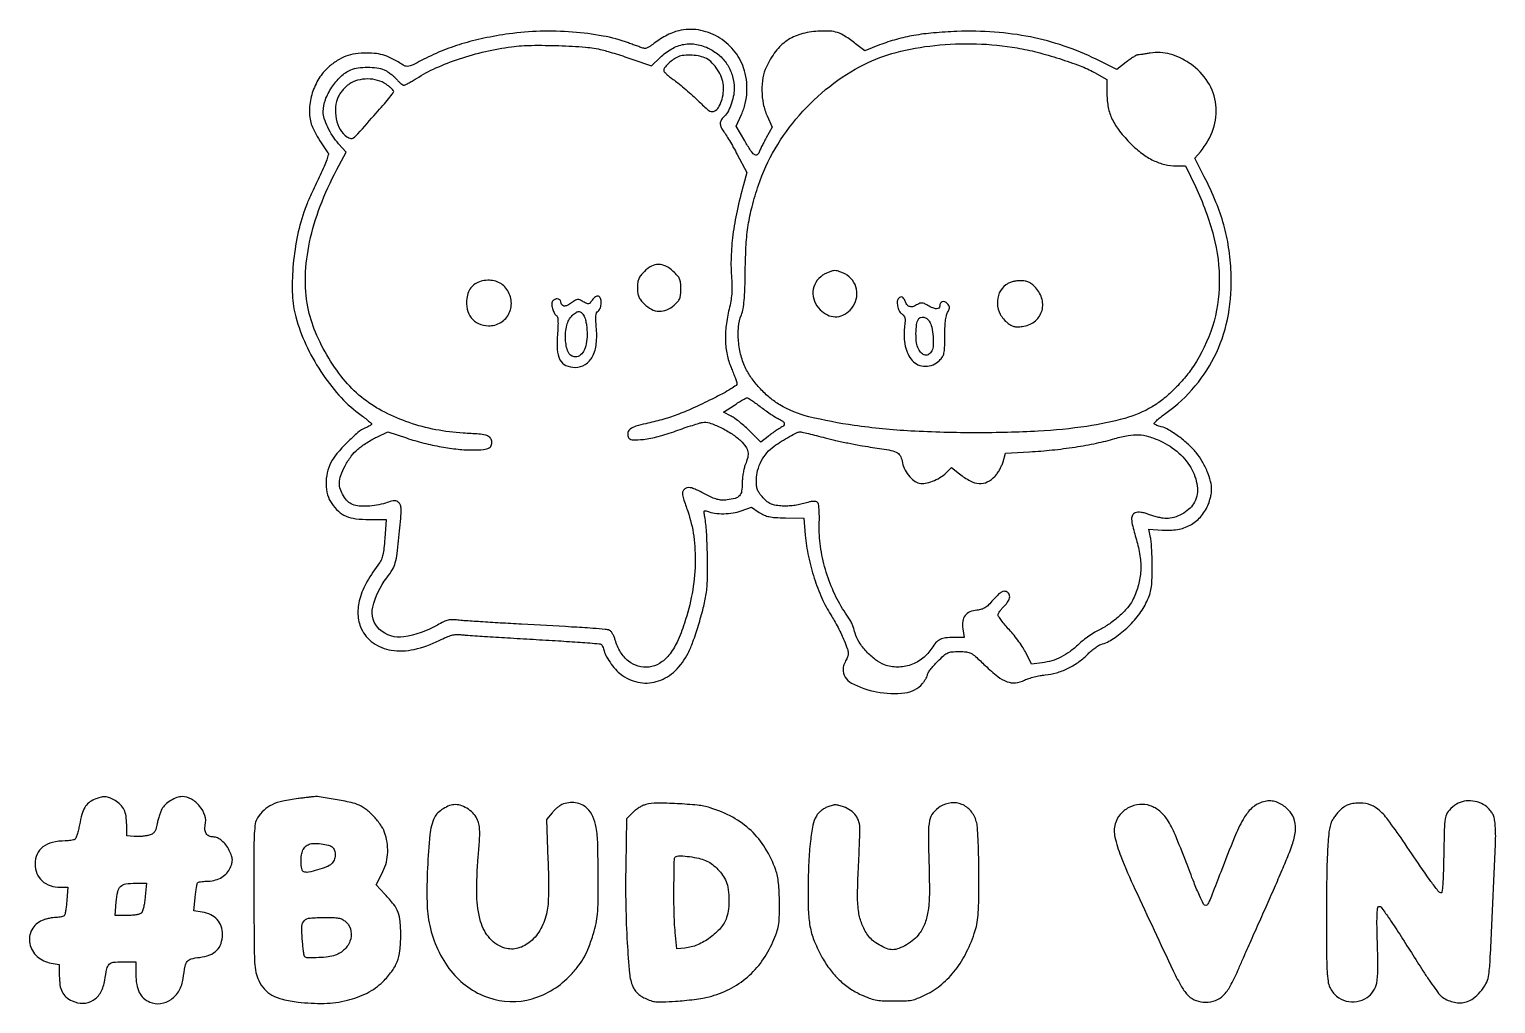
# Model space of a CAD drawing. Extents: x 163 to 891, y 253 to 737.
import ezdxf

# ---------------------------------------------------------------- set-up
doc = ezdxf.new("R2010")
doc.units = 0

msp = doc.modelspace()

# ---------------------------------------------------------------- linework, layer by layer
for points in [[(485.5, 736.064931, 0.037167), (482.366475, 735.050442, 0.024005), (478.906558, 733.440963, 0.023556), (475.51641, 731.452306, 0.029514), (472.585721, 729.285635, -0.033665), (471.353532, 728.390384, -0.038199), (470.061706, 727.710176, -0.041594), (468.89383, 727.316457, -0.135712), (468.085721, 727.338893, -0.00913), (467.141243, 727.647478, -0.001279), (465.203306, 728.325617, -0.001461), (462.913463, 729.141012, -0.001241), (460.5, 730.015155, 0.042178), (447.9016, 733.443249, 0.026409), (432.737848, 735.403558, 0.025502), (416.667312, 735.801639, 0.028755), (401.278525, 734.510253, 0.015977), (388.713385, 732.312375, 0.022548), (377.702466, 729.49841, 0.024054), (367.565869, 725.87398, 0.022876), (357.64854, 721.238553, -0.007351), (353.602995, 719.192316, -0.053518), (351.559753, 718.45424, -0.113581), (350.10226, 718.434539, -0.090904), (348.64854, 719.03888, 0.020447), (343.635943, 722.005586, 0.044011), (339.515988, 723.774496, 0.048817), (335.430416, 724.688229, 0.031404), (330.580522, 724.978038, 0.034527), (324.967736, 724.57249, 0.053254), (320.254653, 723.381262, 0.054237), (315.961065, 721.241473, 0.037473), (311.620402, 717.971571, 0.074921), (306.879775, 712.351307, 0.06077), (303.591043, 705.175655, 0.061521), (302.1544, 697.518856, 0.081833), (302.865263, 690.484624, 0.046477), (303.96413, 687.537602, 0.016761), (306.044593, 683.573513, 0.016468), (308.625845, 679.361152, 0.0189), (311.369215, 675.522399, -0.236221), (311.547763, 674.615298, -0.016164), (310.745242, 672.038433, -0.018353), (309.438577, 668.678917, -0.008719), (307.523882, 664.449228, 0.000686), (303.481221, 655.887564, 0.006908), (301.849707, 652.29185, 0.01334), (300.73837, 649.552966, 0.006483), (299.458235, 646, 0.03492), (295.926989, 632.886526, 0.028925), (293.974465, 618.55409, 0.029884), (293.731421, 604.911416, 0.055716), (295.416847, 594, 0.042253), (300.376492, 580.371766, 0.036184), (307.778395, 567.00804, 0.037007), (316.792014, 555.203573, 0.051927), (326.568792, 546.259969, -0.005903), (329.033728, 544.39013, -0.009163), (331.110816, 542.713566, -0.004069), (332.825724, 541.252738, -0.217608), (332.999985, 540.87132, -0.237028), (332.843746, 540.560239, -0.021311), (332.100508, 540.054735, -0.024109), (331.11109, 539.505904, -0.016386), (329.937915, 538.974284, 0.079557), (326.180684, 536.66306, 0.019403), (320.837172, 531.694456, 0.020491), (315.799605, 526.199072, 0.055146), (312.851282, 521.803316, 0.065455), (310.990761, 516.704812, 0.05933), (310.426979, 511.12267, 0.061657), (311.184568, 505.786234, 0.085555), (313.215555, 501.414158, 0.057109), (316.562709, 497.595275, 0.083671), (320.316277, 495.188905, 0.070739), (325.117665, 493.901906, 0.030171), (331.771993, 493.5), (340.200352, 493.5), (339.535452, 484, -0.009267), (339.117913, 479.289543, -0.02636), (338.594302, 476.037751, -0.038126), (337.901354, 473.703495, -0.072814), (336.948132, 472, 0.034499), (330.712503, 462.617241, 0.061917), (327.168243, 454.089892, 0.077058), (326.264882, 446.365734, 0.097529), (327.913116, 439.383912, 0.133554), (333.791968, 432.287147, 0.115769), (342.780439, 428.666401, 0.093384), (354.10716, 429.049436, 0.059595), (366.571027, 433.445474, -0.012434), (370.181774, 435.115715, -0.033122), (372.855028, 436.067888, -0.045875), (375.043115, 436.475708, -0.060381), (377.071027, 436.418843, 0.020111), (379.513371, 436.15297, 0.000692), (389.09396, 435.511721, 0.001296), (400.413275, 434.799289, 0.000904), (413.185006, 434.051856, -0.001528), (425.783421, 433.2988, -0.002436), (436.549092, 432.569597, -0.0005), (446.010547, 431.872905, -0.120344), (446.824227, 431.608634, -0.110273), (447.236625, 431.206149, -0.029196), (447.696377, 430.402297, -0.028156), (448.124763, 429.402632, -0.025669), (448.453287, 428.330096, 0.067301), (449.662689, 425.304814, 0.031674), (451.967279, 421.772094, 0.031462), (454.785396, 418.455087, 0.050769), (457.612107, 416.063618, 0.111408), (466.354868, 412.583497, 0.122573), (475.421697, 413.374308, 0.111624), (483.692009, 418.482025, 0.081043), (490.118114, 427.231522, 0.032443), (492.508007, 432.777453, 0.011495), (495.22021, 440.988486, 0.011733), (497.625956, 449.594751, 0.022297), (499.086315, 456.635119, 0.035829), (499.720804, 463.801006, 0.008857), (499.708674, 475.607834, 0.00902), (499.272972, 487.448339, 0.03289), (498.368938, 494.909527, -0.010656), (498.034978, 496.914858, -0.146052), (498.141491, 497.637483, -0.339238), (498.582292, 497.86713, -0.050239), (499.613087, 497.577165, 0.061793), (503.243041, 496.645717, 0.034651), (507.796959, 496.379115, 0.034177), (512.473738, 496.749943, 0.049154), (516.5, 497.759522), (521.5, 499.550245), (525.423728, 497.025122, 0.037284), (527.899846, 495.681093, 0.05429), (530.260177, 494.913836, 0.037245), (533.320693, 494.509479, 0.009024), (538.423728, 494.311088), (547.5, 494.122176), (548.26399, 485.811088, 0.028368), (549.863059, 475.114058, 0.026312), (552.690007, 464.389034, 0.027212), (556.483649, 454.453634, 0.038678), (560.984884, 446.144683, -0.015159), (562.679931, 443.339073, -0.00897), (564.538842, 439.897362, -0.00897), (566.272432, 436.392529, -0.015211), (567.579989, 433.392155, -0.007217), (569.176711, 429.227681, -0.06037), (569.637794, 427.268169, -0.111542), (569.4691, 425.76365, -0.049976), (568.627976, 423.947359, 0.02604), (568.004811, 422.754734, 0.022819), (567.478218, 421.450721, 0.023468), (567.111699, 420.228045, 0.061155), (567, 419.318214, 0.277079), (571.186865, 412.342885, 0.07758), (583.706872, 407.987819, 0.072519), (597.763164, 407.493898, 0.192743), (606.464829, 412.14057, 0.021513), (607.435248, 413.400051, 0.024094), (608.255293, 414.692797, 0.024351), (608.840521, 415.849419, 0.105319), (609, 416.598149, -0.149358), (609.250294, 417.417356, -0.015308), (610.447147, 419.080923, -0.018022), (612.039653, 421.009211, -0.013446), (613.926459, 423.021423, -0.012305), (617.090035, 426.06489, -0.076038), (618.960187, 427.31613, -0.089401), (620.989217, 427.854905, -0.020307), (624.560294, 428, -0.026211), (628.248107, 427.806547, -0.096594), (630.469335, 427.125741, -0.061121), (632.757033, 425.519701, -0.006383), (637.57651, 421.057316, 0.022218), (643.829748, 415.624787, 0.079144), (648.437085, 413.030099, 0.116978), (652.594829, 412.520161, 0.082676), (657.139699, 413.806585, -0.032287), (659.229376, 414.632176, -0.016493), (661.94254, 415.408607, -0.016318), (664.802106, 416.027396, -0.023531), (667.36682, 416.37163, 0.048823), (672.915238, 417.403858, 0.042027), (678.458209, 419.525185, 0.041333), (683.661188, 422.588628, 0.043386), (688.199084, 426.422272, -0.01844), (690.029198, 428.131694, -0.018733), (691.970981, 429.692245, -0.018885), (693.756649, 430.918468, -0.069767), (695, 431.480696, 0.075499), (701.226457, 434.382199, 0.041423), (707.837391, 439.615283, 0.040549), (713.725629, 446.098294, 0.055864), (717.798901, 452.821809, 0.024843), (719.222928, 456.352185, 0.043873), (719.987744, 459.397756, 0.031435), (720.347601, 463.154606, 0.0073), (720.462115, 469.5, 0.00678), (720.416437, 474.014997, 0.006974), (720.248177, 478.484997, 0.00678), (719.995758, 482.355074, 0.029179), (719.680616, 484.640417), (718.861232, 488.780833), (725.428339, 488.253689, 0.059506), (732.96771, 488.546154, 0.084506), (739.309926, 490.692015, 0.088794), (744.362628, 494.711437, 0.073027), (748.12116, 500.5, 0.028746), (748.825698, 502.302477, 0.019724), (749.423521, 504.415688, 0.019932), (749.838867, 506.503312, 0.037672), (749.978038, 508.21298, 0.065357), (749.452965, 512.404752, 0.034834), (747.782507, 517.365944, 0.033523), (745.297905, 522.362658, 0.039523), (742.283681, 526.698683, 0.037579), (738.455561, 530.71351, 0.024457), (733.491935, 534.770037, 0.023755), (728.528139, 538.084707, 0.081444), (724.936702, 539.513903, -0.021641), (723.783458, 539.820048, -0.025757), (722.727639, 540.210553, -0.025894), (721.886775, 540.624581, -0.127664), (721.508159, 540.986798, -0.34309), (721.563694, 541.50171, -0.014112), (722.981508, 542.887909, -0.019418), (724.886504, 544.515626, -0.011928), (727.246692, 546.289027, 0.062839), (741.831669, 559.768939, 0.066258), (752.30801, 576.22488, 0.064803), (758.27845, 595.177996, 0.056089), (759.606267, 616, 0.024098), (758.389505, 628.561416, 0.031976), (756.011492, 639.791037, 0.030504), (752.117894, 651.026313, 0.019215), (746.288577, 663.636403), (741.631042, 672.772806), (744.363319, 676.019933, 0.092374), (750.744398, 687.287701, 0.111301), (752.069595, 699.356505, 0.114018), (748.097227, 710.608414, 0.100648), (739.449861, 719.578972, 0.036363), (734.380069, 722.552352, 0.048862), (729.400034, 724.427341, 0.052556), (724.456882, 725.212005, 0.053783), (719.498093, 724.938727, -0.002369), (717.498388, 724.620568, -0.002887), (715.623502, 724.342441, -0.002425), (714.044496, 724.125322, -0.020263), (713.326596, 724.059611, 0.11525), (712.636394, 723.860957, 0.01127), (711.132002, 722.974912, 0.013792), (709.369857, 721.814376, 0.010499), (707.503394, 720.450728), (702.853595, 716.901457), (692.676798, 721.909864, 0.033052), (676.769124, 728.472247, 0.032137), (659.986679, 732.953461, 0.031115), (642.25236, 735.352642, 0.027044), (623.5, 735.693664, 0.012871), (611.883402, 734.976823, 0.021452), (602.16758, 733.703955, 0.024251), (593.515155, 731.754033, 0.024841), (585.162844, 728.987811), (577.825689, 726.146265), (573.27967, 729.616319, 0.017552), (567.971122, 733.381109, 0.065851), (564.30094, 735.155179, 0.070981), (560.43791, 735.846258, 0.022547), (554.574929, 735.788872, 0.055672), (546.027099, 734.355843, 0.081337), (539.133499, 731.113421, 0.080142), (533.563907, 725.799514, 0.052432), (528.959435, 718.190315, 0.067079), (527.243101, 712.747101, 0.046805), (526.74109, 706.319882, 0.045709), (527.44933, 699.722859, 0.054576), (529.340336, 693.765111), (531.819157, 688.160057), (528.864082, 682.830028, 0.005192), (527.690852, 680.66108, 0.005844), (526.609289, 678.551633, 0.005384), (525.730032, 676.737548, 0.031282), (525.337872, 675.75, -0.183897), (524.318345, 674.48716, -0.308843), (523.012972, 674.580294, -0.081674), (521.148517, 676.632558, -0.012378), (518.242522, 681.375088), (513.985044, 688.725646), (516.60907, 694.457274, 0.050194), (518.481972, 699.942558, 0.045695), (519.301317, 705.86822, 0.045445), (519.032218, 711.877112, 0.048367), (517.676516, 717.609291, 0.093012), (512.704724, 726.406822, 0.087763), (504.792911, 733.014786, 0.089325), (495.225775, 736.426881, 0.101145)], [(500.753199, 727.110275, -0.064666), (505.908538, 723.551433, -0.071359), (509.788431, 718.897737, -0.071979), (512.179641, 713.37765, -0.067518), (512.978038, 707.282119, -0.050746), (512.558693, 703.340769, -0.03804), (511.337317, 699.147758, -0.039063), (509.610425, 695.456417, -0.091209), (507.658478, 693.127555, 0.101555), (506.470899, 691.650165, 0.126526), (506.082732, 689.938023, 0.104871), (506.551216, 688.004779, 0.054415), (507.8669, 685.884859, -0.027834), (508.868958, 684.446605, -0.004733), (510.596902, 681.586076, -0.005154), (512.562353, 678.182056, -0.00457), (514.53892, 674.599657), (519.34404, 665.699313), (517.61661, 659.599657, 0.015984), (514.40136, 646.68547, 0.02116), (512.354779, 634.743684, 0.023074), (511.448454, 623.617357, 0.028033), (511.667163, 613.160234, -0.015323), (511.860778, 608.983057, -0.023599), (511.746807, 605.367963, -0.024012), (511.295543, 601.825937, -0.01665), (510.461704, 597.875701, 0.030174), (508.986865, 589.816517, 0.038392), (508.655036, 582.266529, 0.041642), (509.466748, 575.304057, 0.049888), (511.40984, 569, -0.005472), (512.471214, 566.40122, -0.006867), (513.395309, 563.96875, -0.005614), (514.117842, 561.913744, -0.052557), (514.323949, 561, -0.271487), (513.916148, 560.070294, -0.016466), (511.295258, 558.299059, -0.017669), (507.469103, 556.07753, -0.006762), (502, 553.249793, -0.009379), (492.440081, 548.691763, -0.01779), (484.554452, 545.445074, -0.020094), (477.142008, 543.03128, -0.016805), (469.105934, 541.056015, 0.02239), (464.199851, 539.791855, 0.086797), (461.410776, 538.374689, 0.169108), (460.244563, 536.642199, 0.157235), (460.361373, 534.50066, 0.300058), (462.395901, 533.043981, 0.040641), (467.903712, 533.280336, 0.034773), (475.295116, 534.729783, 0.019552), (484.031156, 537.453809, -0.003436), (488.238702, 538.916132, -0.004107), (492.223394, 540.233976, -0.00355), (495.597388, 541.29281, -0.026796), (497.218697, 541.695434, -0.130544), (500.742428, 541.449108, -0.030169), (506.293289, 539.169142, -0.03183), (511.952168, 535.976325, -0.051365), (516.25, 532.501052, -0.042076), (518.706591, 529.60855, -0.108496), (519.777532, 527.102384, -0.106556), (519.709745, 524.349814, -0.039733), (518.5, 520.654243, 0.039554), (517.923742, 518.895985, 0.018125), (517.440625, 516.52971, 0.017819), (517.109649, 513.988621, 0.023476), (517, 511.654563, -0.037453), (516.694072, 507.57617, -0.146235), (515.628645, 505.313966, -0.145848), (513.494786, 504.00399, -0.037188), (509.463809, 503.243031, -0.037101), (506.774473, 503.140592, -0.057721), (504.483332, 503.490172, -0.042375), (501.874486, 504.44669, -0.011606), (497.944552, 506.390515, 0.008841), (494.135776, 508.300698, 0.043376), (491.88568, 509.148889, 0.081754), (490.282465, 509.327004, 0.110167), (488.88054, 508.936067, 0.127661), (487.656404, 507.806261, 0.167001), (487.296085, 506.337394, 0.056766), (487.818225, 503.810977, 0.005102), (489.90088, 497.679041, -0.051194), (492.890206, 485.211286, -0.040425), (493.614706, 471.34911, -0.038191), (492.074932, 456.729247, -0.034545), (488.308604, 442, -0.028639), (484.627625, 432.693998, -0.061584), (480.557559, 426.157745, -0.083331), (475.968267, 422.095382, -0.111977), (470.741723, 420.274356, -0.099067), (465.330608, 420.736764, -0.09826), (460.496453, 423.245052, -0.088441), (456.609475, 427.678147, -0.064132), (453.954852, 433.697744, 0.027887), (453.365291, 435.348567, 0.032478), (452.620239, 436.838452, 0.034345), (451.83677, 437.990301, 0.135425), (451.152926, 438.494811, 0.069259), (448.9809, 438.999051, 0.005096), (442.871304, 439.486538, 0.003299), (432.296876, 440.151804, 0.000345), (407.5, 441.530464, -0.001104), (396.814662, 442.14082, -0.001442), (387.044401, 442.748829, -0.001063), (378.858087, 443.299449, -0.013417), (375.778812, 443.596337, 0.028915), (373.039402, 443.775027, 0.062307), (370.943303, 443.528387, 0.053193), (368.774259, 442.741864, 0.016384), (365.695606, 441.111914, -0.091831), (349.011217, 435.274972, -0.229939), (336.99785, 438.973137, -0.266918), (333.614203, 449.97115, -0.1097), (340.527149, 464.589434, 0.026915), (343.397503, 468.727583, 0.074343), (344.788786, 471.980047, 0.03601), (345.648145, 476.602656, 0.002662), (347.016407, 489.402703, 0.004526), (347.582777, 495.533829, 0.028979), (347.661087, 498.650386, 0.061802), (347.363511, 500.539154, 0.127099), (346.608734, 501.819838, 0.080618), (345.571773, 502.567215, 0.122225), (344.492169, 502.809063, 0.062991), (342.943968, 502.577159, 0.009473), (339.932316, 501.667135, -0.033834), (335.532604, 500.568287, -0.033724), (331.020118, 500.071351, -0.035952), (326.863687, 500.194473, -0.065552), (323.565559, 500.975074, -0.107178), (321.229142, 502.495367, -0.056356), (319.073658, 505.228398, -0.055195), (317.525707, 508.474826, -0.083551), (317.003738, 511.553656, -0.08886), (317.683884, 515.377486, -0.03628), (319.872369, 520.202599, -0.035936), (322.885918, 524.902286, -0.055264), (326.185008, 528.426364, -0.023038), (328.109843, 529.926037, -0.012354), (330.611425, 531.604984, -0.012277), (333.253069, 533.19509, -0.018774), (335.624741, 534.429049), (341.056, 537.000629), (350.276268, 533.962139, 0.01748), (358.875784, 531.457815, 0.017728), (367.589277, 529.57352, 0.018544), (375.957308, 528.390564, 0.025844), (383.508546, 528, 0.022853), (388.579969, 528.231917, 0.103131), (391.399832, 529.094735, 0.210235), (392.593944, 530.652886, 0.137555), (392.515968, 532.949688, 0.150288), (391.488091, 534.433985, 0.107181), (389.658715, 535.324973, 0.041195), (386.217894, 535.870866, 0.00489), (378.5, 536.374925, -0.034062), (364.848331, 538.070029, -0.034692), (351.638891, 541.598035, -0.035986), (339.533407, 546.748817, -0.044556), (329.179914, 553.287366, -0.055169), (320.073794, 561.986795, -0.037857), (311.737807, 573.60598, -0.037582), (305.173173, 586.480729, -0.05093), (301.384797, 598.964859, -0.057372), (300.180504, 614.327161, -0.043069), (302.25409, 631.173553, -0.039309), (307.506733, 648.961309, -0.031468), (315.812428, 667.137193), (320.436554, 675.774385), (316.648306, 679.967523, -0.038265), (313.697157, 683.784049, -0.033904), (311.227291, 688.159, -0.035518), (309.537522, 692.449872, -0.076184), (309, 695.957179, -0.090108), (310.06107, 701.797145, -0.056735), (313.227225, 707.987005, -0.056623), (317.714751, 713.322511, -0.088305), (322.717881, 716.616384, -0.066923), (326.314074, 717.621081, -0.034432), (330.987299, 717.948501, -0.034426), (335.666255, 717.631198, -0.066271), (339.282119, 716.634818, -0.039984), (340.713316, 715.887613, -0.021097), (342.364826, 714.749806, -0.020856), (343.967038, 713.43506, -0.030118), (345.257714, 712.134818, 0.01621), (346.384899, 710.934304, 0.021412), (347.49113, 709.920853, 0.019452), (348.458839, 709.169904, 0.15652), (348.988297, 709, 0.116441), (349.598586, 709.144079, 0.007583), (351.223276, 709.987519, 0.010703), (353.141242, 711.074022, 0.007765), (355.230583, 712.361765, -0.036962), (364.918607, 717.578946, -0.024728), (376.659616, 722.141615, -0.023642), (389.493946, 725.747962, -0.02427), (402.5, 728.089478, -0.029115), (412.415197, 728.798445, -0.011745), (425.989626, 728.658329, -0.011191), (439.239047, 727.913035, -0.041618), (447.481272, 726.568013, -0.010255), (450.416349, 725.770037, -0.004038), (454.425261, 724.556041, -0.003995), (458.738243, 723.173939, -0.004981), (462.721151, 721.818298), (471.979757, 718.563717), (476.244513, 722.749259, -0.06359), (481.97333, 727.095439, -0.086694), (488.053202, 729.308228, -0.08976), (494.359594, 729.289655, -0.073398)], [(653.5, 727.519916, -0.020415), (663.348676, 725.399223, -0.013676), (674.423267, 722.211495, -0.013589), (684.701364, 718.635864, -0.0361), (691.75, 715.367852), (698, 711.902118), (698, 704.647403, 0.049647), (698.666182, 697.954705, 0.062877), (700.643358, 692.067609, 0.055165), (704.259282, 686.29782, 0.028286), (709.938097, 679.908548, 0.035203), (715.445525, 675.104712, 0.049297), (721.013586, 671.703318, 0.054172), (726.692379, 669.684129, 0.058413), (732.528367, 669), (736.981709, 669), (741.895421, 658.75, -0.047693), (750.931548, 634.126004, -0.067012), (753.789831, 610.923094, -0.073041), (750.37304, 589.349981, -0.071775), (740.891193, 569.529253, -0.027259), (736.479131, 563.652753, -0.023668), (731.251373, 557.99416, -0.024372), (725.740471, 553.073336, -0.037535), (720.48637, 549.439145, -0.06566), (706.894874, 543.709429, -0.030158), (688.04882, 539.741198, -0.024041), (663.87806, 537.336586, -0.012414), (633.5, 536.538699, -0.013979), (600.744911, 537.407672, -0.02163), (572.583408, 540.16879, -0.024783), (550.053618, 544.514397, -0.074274), (535.579907, 550.43639, -0.039797), (530.752302, 553.855245, -0.030356), (526.04072, 558.301605, -0.030391), (521.908972, 563.278331, -0.040263), (518.824427, 568.29078, -0.05362), (516.390825, 574.678029, -0.042876), (515.135414, 581.93967, -0.04397), (515.15246, 589.058938, -0.06933), (516.535478, 595, 0.046577), (517.407903, 598.103144, 0.023092), (517.958009, 602.159164, 0.01482), (518.299333, 607.938532, 0.004135), (518.490412, 617, -0.010813), (518.935721, 629.924602, -0.024458), (519.961201, 639.657736, -0.026672), (521.865627, 648.716639, -0.01547), (525.062453, 659.371838, -0.052248), (533.286266, 677.454981, -0.046831), (545.342104, 694.17127, -0.046488), (560.398879, 708.467064, -0.049711), (577.519799, 719.374184, -0.054654), (593.33512, 725.303413, -0.035687), (612.532288, 728.759909, -0.034032), (633.205883, 729.561662, -0.035512)], [(484.5, 722.833022, 0.036457), (482.203855, 721.334932, 0.032834), (480.062841, 719.469911, 0.031623), (478.431799, 717.630077, 0.167051), (478, 716.373727, 0.183467), (478.255636, 715.700493, 0.021361), (479.395312, 714.521657, 0.023397), (480.93072, 713.194473, 0.017095), (482.75, 711.862947, -0.019456), (485.05724, 710.157502, -0.007187), (488.177237, 707.583427, -0.00711), (491.506066, 704.673188, -0.008497), (494.555488, 701.834515, 0.004724), (499.014762, 697.620169, 0.057022), (500.913726, 696.224524, 0.168262), (502.291216, 695.964634, 0.116546), (503.776803, 696.55622, 0.12193), (505.601641, 698.648953, 0.050431), (506.982396, 702.170329, 0.048476), (507.699024, 706.19924, 0.064558), (507.514177, 709.909228, 0.062035), (506.310257, 713.765225, 0.048448), (504.115643, 717.568492, 0.050093), (501.355112, 720.714145, 0.088891), (498.465834, 722.578722, 0.057849), (495.10021, 723.547287, 0.036625), (491.029345, 723.920501, 0.036865), (487.157533, 723.705436, 0.094283)], [(321.875053, 709.561065, 0.037063), (320.380527, 708.374736, 0.025102), (318.857562, 706.821547, 0.025344), (317.530582, 705.162693, 0.045271), (316.642919, 703.659936, 0.086418), (315.13425, 698.222633, 0.07432), (315.431846, 692.289674, 0.078467), (317.390728, 687.00708, 0.120337), (320.70648, 683.456666, 0.090751), (322.651274, 682.636634, 0.227155), (324.114259, 682.977179, 0.040927), (326.109093, 684.862717, 0.000828), (335.354189, 695.191433, 0.004894), (338.667668, 698.979636, 0.007472), (341.460293, 702.336372, 0.003265), (343.768049, 705.234681, 0.168034), (344, 705.905382, 0.182401), (343.797339, 706.442436, 0.021886), (342.903685, 707.372499, 0.023765), (341.697269, 708.418025, 0.017428), (340.267865, 709.463949, 0.081517), (336.014282, 711.436256, 0.066653), (331.041541, 712.128858, 0.066947), (326.084021, 711.488722, 0.083881)], [(468.4, 616.6, 0.025574), (466.585654, 614.589913, 0.071548), (465.611702, 612.966114, 0.072595), (465.142496, 611.147395, 0.026893), (465, 608.5, 0.026893), (465.142496, 605.852605, 0.072595), (465.611702, 604.033886, 0.071548), (466.585654, 602.410087, 0.025574), (468.4, 600.4, 0.078538), (471.954605, 597.81566, 0.110296), (475.740167, 596.840225, 0.110925), (479.565093, 597.56974, 0.080122), (483.234223, 599.917971, 0.029462), (485.026947, 601.720477, 0.085087), (485.950334, 603.213109, 0.07594), (486.379547, 605.02458, 0.020268), (486.5, 607.99481, 0.021472), (486.36931, 611.03665, 0.08134), (485.903099, 612.876314, 0.08241), (484.877672, 614.458766, 0.022394), (482.764685, 616.576839, 0.06425), (478.99808, 619.229042, 0.121483), (475.415156, 620.118738, 0.125829), (471.915859, 619.229951, 0.071704)], [(388.129415, 611.92574, 0.067106), (385.056378, 610.820818, 0.090742), (382.729387, 609.014231, 0.088534), (381.154515, 606.462989, 0.06085), (380.295389, 603.165622, 0.085102), (380.488521, 597.871139, 0.11625), (382.504483, 593.563479, 0.121396), (386.150506, 590.733725, 0.098362), (390.993892, 589.638908, 0.144244), (397.157805, 591.280605, 0.148804), (401.357567, 595.987261, 0.144951), (402.2864, 602.338789, 0.135262), (399.654273, 608.368689, 0.076389), (397.424557, 610.395814, 0.071621), (394.640923, 611.714342, 0.068264), (391.475214, 612.23513, 0.05954)], [(556.897883, 614.716367, 0.109966), (553.54219, 611.185779, 0.117341), (552.101562, 606.646888, 0.114532), (552.846557, 601.858443, 0.101088), (555.636364, 597.636364, 0.081651), (559.254188, 595.04012, 0.112299), (563.13283, 594.107971, 0.114021), (566.989203, 594.949571, 0.086079), (570.545455, 597.454545, 0.108808), (573.208425, 601.621656, 0.109255), (573.869283, 606.515532, 0.110678), (572.405896, 611.182059, 0.114172), (569.102117, 614.716367, 0.03196), (567.602728, 615.590539, 0.026466), (565.907993, 616.329183, 0.027268), (564.276794, 616.840176, 0.062345), (563, 617, 0.062345), (561.723206, 616.840176, 0.027268), (560.092007, 616.329183, 0.026466), (558.397272, 615.590539, 0.03196)], [(647.77001, 609.89949, 0.128947), (644.588166, 605.909969, 0.116104), (643.611204, 600.706575, 0.109763), (645.052811, 595.378253, 0.105364), (648.62882, 591.070377, 0.038037), (650.296577, 589.948946, 0.070054), (651.814494, 589.349598, 0.062341), (653.55632, 589.154299, 0.024609), (655.967559, 589.304161, 0.131819), (661.927401, 591.639145, 0.151123), (665.544872, 596.545887, 0.14845), (665.79501, 602.709153, 0.12615), (662.631923, 608.428798, 0.023759), (660.646639, 610.342928, 0.072934), (659.082229, 611.354591, 0.078513), (657.358984, 611.834699, 0.03057), (654.881923, 611.96832, 0.032126), (652.8406, 611.822197, 0.036865), (650.928895, 611.415955, 0.039352), (649.216349, 610.767928, 0.050207)], [(442.532143, 602.408712, -0.022685), (441.460808, 600.925068, -0.182016), (440.750666, 600.499446, -0.162554), (439.893478, 600.622375, -0.017211), (438.09627, 601.602204, 0.025349), (436.321187, 602.532829, 0.133782), (435.247049, 602.713016, 0.117249), (434.158685, 602.336312, 0.0175), (432.234664, 601.015374, -0.047235), (430.117887, 599.740062, -0.138711), (428.457202, 599.451268, -0.233108), (427.409757, 600.110182, -0.138689), (427, 601.559017, 0.253396), (426.45132, 602.572154, 0.149503), (425.094456, 602.964236, 0.123763), (423.554997, 602.551768, 0.175863), (422.635041, 601.491316, 0.124987), (422.449341, 599.921171, 0.046377), (422.946499, 597.735417, 0.046335), (423.834775, 595.68573, 0.129639), (424.904095, 594.559273, -0.22347), (425.323451, 593.915705, -0.021991), (425.501363, 592.024943, -0.02168), (425.518143, 589.439841, -0.010025), (425.326917, 586.083467, 0.0301), (425.188709, 577.847761, 0.107534), (426.523391, 572.782633, 0.169276), (429.425931, 570.004335, 0.10745), (434.045455, 569, 0.142535), (439.034735, 570.451792, 0.131305), (442.655395, 574.390466, 0.096076), (444.556386, 580.745165, 0.049373), (444.5601, 589.086861, -0.010103), (444.289577, 592.547389, -0.042769), (444.347057, 594.623719, -0.076154), (444.71744, 595.987567, -0.115733), (445.455179, 596.962802, 0.141325), (446.552585, 598.576272, 0.075184), (446.955945, 600.97782, 0.080859), (446.629362, 603.213573, 0.228342), (445.57547, 604.332666, 0.155331), (444.893981, 604.372379, 0.078601), (444.096166, 604.028588, 0.063019), (443.276143, 603.352313, 0.043843)], [(594.666667, 603.333333, 0.17573), (593.95762, 601.817364, 0.068129), (594.06689, 599.467384, 0.066296), (594.826229, 597.13633, 0.128825), (596.084071, 595.653668, -0.06923), (597.175529, 594.638391, -0.120777), (597.702196, 593.528088, -0.069837), (597.805438, 591.893467, -0.011982), (597.49315, 588.791476, 0.041919), (597.301749, 584.069042, 0.046917), (597.923487, 579.56076, 0.050537), (599.299117, 575.568052, 0.069506), (601.349921, 572.379581, 0.116927), (604.219429, 570.297765, 0.099282), (607.899147, 569.563637, 0.095986), (611.683505, 570.300788, 0.101061), (614.840909, 572.392986, 0.050365), (616.345431, 574.240199, 0.090944), (617.105628, 576.030866, 0.048717), (617.428577, 578.649061, 0.006343), (617.5, 584.279349, -0.010654), (617.588684, 588.440709, -0.018927), (617.864262, 591.858101, -0.02253), (618.305181, 594.532975, -0.066323), (618.927346, 596.28694, 0.020903), (619.670981, 597.901896, 0.106645), (619.844272, 598.869362, 0.14134), (619.578556, 599.681872, 0.047162), (618.773307, 600.655264, 0.100051), (617.492451, 601.505395, 0.176258), (616.238701, 601.552545, 0.195552), (615.33677, 600.796594, 0.122354), (615, 599.440983, -0.219696), (614.540169, 598.444976, -0.191832), (613.445215, 598.073964, -0.088405), (611.608774, 598.501466, -0.028684), (609.10401, 599.75, 0.023064), (607.41362, 600.616435, 0.082481), (606.244823, 600.931042, 0.108016), (605.212783, 600.8099, 0.056171), (604.036539, 600.25, -0.054169), (601.93792, 599.240749, -0.136899), (600.262722, 599.126792, -0.16441), (598.964442, 599.887636, -0.088097), (598, 601.5, 0.041812), (597.26126, 603.041501, 0.135184), (596.454702, 603.826076, 0.209701), (595.587472, 603.903841, 0.115869)], [(438.735258, 593.921031, -0.063704), (439.213336, 592.588848, -0.01798), (439.61199, 590.414855, -0.017814), (439.888785, 587.903601, -0.017938), (439.985258, 585.384859, -0.046262), (439.554693, 580.616209, -0.083466), (438.216491, 576.939346, -0.119891), (436.162268, 574.752945, -0.182019), (433.643972, 574.195571, -0.272286), (430.555773, 576.662173, -0.079311), (429.255011, 582.860229, -0.071383), (429.915142, 589.865921, -0.138099), (432.645456, 594.736365, -0.050893), (434.564977, 596.300391, -0.180703), (436.086869, 596.647841, -0.18803), (437.42431, 595.908813, -0.055676)], [(609.844333, 591.877654, -0.088153), (611.030215, 588.929109, -0.030568), (611.697106, 584.375716, -0.02959), (611.810872, 579.852871, -0.114847), (611.087789, 577.164035, -0.116868), (609.622727, 575.507302, -0.193749), (607.832135, 575.085621, -0.159924), (605.986404, 576.020017, -0.07709), (604.404781, 578.184132, -0.090227), (603.48617, 581.182588, -0.03068), (603.230215, 585.750387, -0.030071), (603.52613, 590.262605, -0.107401), (604.484111, 592.974291, -0.174205), (605.547026, 593.82033, -0.133059), (607.041799, 593.914266, -0.10963), (608.612761, 593.212358, -0.093766)], [(525.834454, 549.608359, 0.00854), (528.241928, 547.807178, 0.007726), (530.790433, 546.026763, 0.007762), (533.12191, 544.503186, 0.024361), (534.75, 543.582679, -0.030305), (537.087237, 542.224339, -0.196089), (537.837616, 541.119186, -0.274288), (537.476586, 540.051922, -0.055082), (535.75, 538.872871, 0.022365), (534.640148, 538.216892, 0.007738), (533.097255, 537.174847, 0.00767), (531.430289, 535.972592, 0.008836), (529.878953, 534.773952), (526.257905, 531.872529), (520.811936, 537.318499, 0.014977), (518.44411, 539.548566, 0.012972), (515.833104, 541.745782, 0.013158), (513.363204, 543.612883, 0.036757), (511.510253, 544.742568), (507.654539, 546.720668), (513.07727, 550.287597, -0.005694), (515.215411, 551.659383, -0.008052), (517.152194, 552.828107, -0.005028), (518.797088, 553.762896, -0.105332), (519.334454, 553.927263, -0.163311), (519.870845, 553.797808, -0.006472), (521.588041, 552.688589, -0.010843), (523.603071, 551.285793, -0.007393)], [(558.221846, 534.040159, 0.008455), (563.337633, 532.789631, 0.005153), (569.418292, 531.477504, 0.005163), (575.47396, 530.300974, 0.00911), (580.5, 529.472597, -0.005791), (589.810409, 528.001496, -0.061936), (593.468804, 526.90179, -0.156808), (595.303742, 525.270209, -0.093278), (596.307169, 522.494567, 0.069924), (597.414165, 518.922233, 0.055941), (599.528741, 515.487797, 0.058822), (602.182803, 512.81112, 0.114478), (604.884743, 511.525315, 0.097322), (607.847672, 511.459615, 0.049531), (611.451551, 512.460297, 0.046653), (615.091304, 514.277529, 0.051936), (618.19111, 516.683719), (620.88222, 519.261342), (624.797166, 516.160648, 0.044345), (630.106873, 512.672615, 0.106058), (634.612418, 511.37085, 0.13179), (638.629001, 512.15219, 0.088383), (642.428612, 514.925487, 0.041718), (643.560147, 516.323055, 0.022606), (644.720756, 518.207581, 0.022371), (645.735837, 520.245814, 0.032724), (646.426549, 522.1269), (647.714791, 526.5), (659.607395, 527.121398, 0.013034), (670.794386, 527.998803, 0.012249), (682.155702, 529.470693, 0.012732), (692.844491, 531.402437, 0.019564), (701.970072, 533.66837, -0.02579), (708.584129, 535.223559, -0.057505), (713.735321, 535.556208, -0.060992), (718.636585, 534.703622, -0.032362), (724.41649, 532.536206, -0.077461), (733.721384, 526.465466, -0.087543), (740.283779, 518.070132, -0.10289), (742.900185, 509.098664, -0.157855), (741.035491, 501.290337, -0.081036), (738.691643, 498.559372, -0.051093), (735.210484, 496.189433, -0.050624), (731.271047, 494.549544, -0.073455), (727.550565, 494, -0.03769), (725.857733, 494.127788, -0.016382), (723.637879, 494.539653, -0.016103), (721.296151, 495.133641, -0.020629), (719.186557, 495.837116, 0.019725), (716.895289, 496.605777, 0.036458), (714.976153, 497.017529, 0.045608), (713.376229, 497.093278, 0.077774), (712.067347, 496.82921, 0.178643), (710.675523, 495.638044, 0.142505), (710.229237, 493.699433, 0.049648), (710.783423, 490.177016, 0.005826), (712.882655, 482.5, -0.038115), (714.513337, 474.55266, -0.050453), (714.700548, 467.172634, -0.052764), (713.419969, 460.170665, -0.047995), (710.679009, 453.352473, -0.061328), (708.157872, 449.672501, -0.029272), (704.11107, 445.595528, -0.028652), (699.362516, 441.807931, -0.038167), (694.629823, 438.972884, 0.022303), (692.030684, 437.525812, 0.013462), (689.080295, 435.594781, 0.013474), (686.247, 433.514191, 0.022923), (684.011141, 431.607191, -0.028884), (679.529571, 427.876099, -0.042138), (675.157495, 425.181752, -0.045423), (670.663798, 423.401055, -0.04258), (665.824012, 422.412965), (660.5, 421.791061), (657.832552, 427.249365, 0.028733), (656.416604, 429.768825, 0.013333), (654.308792, 432.875553, 0.013158), (651.915307, 436.029866, 0.017871), (649.582552, 438.737491, -0.01097), (647.444172, 441.151328, -0.015134), (645.639875, 443.415896, -0.011697), (644.258483, 445.354559, -0.150037), (644, 446.196565, -0.126509), (644.188902, 446.931209, -0.026877), (644.893003, 448.061526, -0.02651), (645.87627, 449.318422, -0.022492), (647.040011, 450.538333, 0.060744), (648.985802, 452.917756, 0.125031), (649.726945, 455.189422, 0.194856), (649.162528, 456.90239, 0.171415), (647.528051, 457.855852, 0.142173), (646.399781, 457.749593, 0.060813), (645.056384, 457.019471, 0.042167), (643.454833, 455.660637, 0.017086), (641.504583, 453.561933, -0.017841), (639.225891, 451.117199, -0.055853), (637.471824, 449.71818, -0.071823), (635.710581, 448.935293, -0.045583), (633.49922, 448.524259, 0.074126), (629.946695, 447.65243, 0.133858), (627.586676, 445.840508, 0.131005), (626.441845, 443.050376, 0.069534), (626.479488, 439.288216), (627.122546, 435), (621.995531, 435, 0.029101), (617.917867, 434.762471, 0.085135), (615.225489, 433.970067, 0.096396), (613.142375, 432.392086, 0.044212), (611.093739, 429.651673, -0.088011), (606.649752, 424.677313, -0.082397), (600.668103, 421.396626, -0.083254), (594.004903, 420.245216, -0.092713), (587.592661, 421.411462, -0.072089), (583.164575, 423.881025, -0.042313), (578.664777, 427.967065, -0.042513), (574.962816, 432.697791, -0.07957), (572.985101, 437.123832, 0.009492), (572.08492, 440.249634, 0.03989), (571.36237, 442.063306, 0.029059), (570.269991, 443.984713, 0.003414), (567.562389, 448.100408, -0.042932), (562.295053, 457.675929, -0.03452), (558.284262, 468.729215, -0.034479), (555.827995, 480.245273, -0.042494), (555.210559, 491.205593, 0.008577), (555.258729, 495.391339, 0.017801), (555.124051, 498.65477, 0.017672), (554.850443, 501.083444, 0.160834), (554.377718, 502.022282, 0.157125), (553.537531, 502.452982, 0.061138), (552.21727, 502.505647, 0.038221), (550.30272, 502.19931, 0.011962), (547.491805, 501.454594, -0.022642), (544.693684, 500.776858, -0.021185), (541.783053, 500.336972, -0.021553), (538.902132, 500.150797, -0.026049), (536.193736, 500.23384, -0.02089), (533.059961, 500.626062, -0.066836), (531.052043, 501.246655, -0.07204), (529.360856, 502.347585, -0.027027), (527.335242, 504.33125, -0.025402), (525.526374, 506.518345, -0.071076), (524.577822, 508.261603, -0.067703), (524.130829, 510.249215, -0.021506), (524, 513.289534, -0.067184), (524.618969, 517.875238, -0.055114), (526.447023, 522.472748, -0.054426), (529.266008, 526.617104, -0.061569), (532.810879, 529.865334, -0.015608), (536.466775, 532.300273, -0.013056), (540.488962, 534.658222, -0.009095), (544.19698, 536.616727, -0.114975), (545.721846, 536.987955, -0.058461), (546.578363, 536.896016, -0.001968), (549.897733, 536.127008, -0.003698), (553.812004, 535.173315, -0.002567)], [(195.325477, 354.540868, 0.072502), (192.609883, 352.85702, 0.086179), (190.671303, 350.5511, 0.063263), (189.235708, 347.162943, 0.022114), (188.025758, 342, -0.013962), (187.473336, 339.456885, -0.018826), (186.823807, 337.193561, -0.016099), (186.164986, 335.384852, -0.156595), (185.651389, 334.765313, -0.08187), (184.984441, 334.479724, -0.020045), (183.810095, 334.240304, -0.019999), (182.424376, 334.071749, -0.018773), (181, 334.009736, 0.057342), (174.622405, 333.237318, 0.104305), (169.899942, 330.997063, 0.125122), (167.026148, 327.377456, 0.105916), (166, 322.587648, 0.095659), (166.903393, 317.908923, 0.111774), (169.468184, 314.192762, 0.106445), (173.497683, 311.821068, 0.080144), (178.58725, 311), (182.273821, 311), (181.760442, 304.604387, -0.008508), (181.513968, 302.07441, -0.010999), (181.19737, 299.763072, -0.008893), (180.857735, 297.852303, -0.090213), (180.564515, 297.104387, -0.152213), (180.073617, 296.678061, -0.038333), (179.062241, 296.324414, -0.035557), (177.788471, 296.081203, -0.029404), (176.408864, 296, 0.032255), (174.833576, 295.898273, 0.018641), (172.960144, 295.583911, 0.018577), (171.096128, 295.126413, 0.029496), (169.545662, 294.583526, 0.171194), (164.343286, 289.881912, 0.177854), (163.345748, 283.040535, 0.161016), (167.046659, 276.673528, 0.142557), (174.003106, 273.383513), (178, 272.744384), (178.014742, 267.122192, 0.033977), (178.349002, 262.392132, 0.082921), (179.391151, 259.069586, 0.098699), (181.319101, 256.61682, 0.063278), (184.355569, 254.620977, 0.117998), (189.746035, 253.414502, 0.137441), (194.765244, 254.900779, 0.125997), (198.586942, 258.929274, 0.090904), (200.585578, 264.82038, -0.015005), (201.607164, 270.572218, -0.141832), (202.768469, 272.762244, -0.176111), (204.813161, 273.757004, -0.026043), (209.475249, 274), (216, 274), (216.003738, 267.75, 0.041221), (216.419713, 262.749404, 0.074912), (217.687378, 258.85821, 0.090076), (219.836727, 255.996276, 0.088803), (222.865065, 254.055892, 0.129474), (228.292082, 253.317741, 0.122707), (233.502772, 255.317956, 0.112127), (237.505191, 259.729953, 0.095134), (239.511053, 265.707803, -0.012521), (240.48785, 271.795902, -0.118129), (241.557384, 274.195416, -0.167997), (243.456785, 275.449223, -0.032071), (247.582501, 276.227468, 0.057237), (252.677286, 277.456283, 0.108443), (256.22176, 279.713514, 0.119223), (258.287977, 283.080831, 0.07842), (259, 287.5927, 0.084788), (258.311985, 291.620814, 0.100122), (256.334454, 294.935445, 0.096302), (253.152387, 297.310991, 0.072805), (248.982646, 298.618766), (244.754029, 299.294949), (245.422125, 305.815957, -0.006031), (245.715474, 308.374433, -0.008294), (246.044929, 310.665678, -0.005665), (246.373036, 312.568793, -0.093147), (246.604128, 313.168483, -0.18552), (247.03001, 313.492477, -0.025241), (248.139326, 313.755742, -0.026261), (249.54282, 313.939275, -0.019383), (251.108677, 314, 0.055169), (254.757811, 314.403864, 0.06577), (258.005685, 315.596064, 0.070859), (260.637406, 317.493338, 0.082042), (262.483073, 319.967267, 0.035874), (263.577058, 322.515396, 0.086104), (263.907467, 324.536709, 0.082794), (263.542808, 326.599578, 0.031365), (262.392039, 329.29966, 0.04578), (260.717912, 331.987281, 0.05702), (258.6867, 334.113702, 0.065136), (256.502343, 335.496273, 0.106336), (254.372445, 335.977764, -0.106406), (252.389722, 336.426274, -0.138372), (250.983414, 337.633759, -0.12434), (250.32185, 339.510473, -0.077078), (250.468251, 341.85545, 0.133314), (250.237975, 346.564498, 0.092164), (247.677114, 351.277451, 0.091897), (243.584998, 354.766196, 0.131423), (239, 355.992524, 0.091971), (236.379032, 355.506303, 0.045472), (233.331538, 354.005015, 0.045398), (230.589906, 351.966516, 0.087551), (228.904955, 349.822407, 0.034222), (228.360395, 348.612677, 0.011025), (227.718021, 346.752522, 0.010938), (227.092537, 344.645624, 0.012049), (226.581294, 342.579915, -0.017535), (225.844161, 339.735653, -0.090964), (225.112186, 338.294952, -0.123124), (224.025348, 337.42632, -0.043955), (222.140478, 336.756596, -0.027596), (220.597882, 336.44651, -0.015778), (218.709432, 336.234802, -0.015726), (216.790735, 336.14141, -0.025103), (215.150317, 336.195578), (211.5, 336.5), (211.460415, 342, 0.033927), (211.135163, 346.327086, 0.07615), (210.180431, 349.470603, 0.087453), (208.431535, 351.913464, 0.056923), (205.686178, 354.049773, 0.043055), (203.047011, 355.362264, 0.082203), (200.737757, 355.857848, 0.078394), (198.319328, 355.592939, 0.036196)], [(296.5, 355.009403, 0.02319), (288.926377, 353.745961, 0.057531), (283.608712, 351.944671, 0.073753), (279.66087, 349.308335, 0.063946), (276.424321, 345.520344, 0.105646), (275.304609, 342.62339, 0.028009), (274.795393, 337.663598, 0.011229), (274.581173, 328.682983, 0.000996), (274.594789, 306.03948, 0.000947), (274.7011, 282.355749, 0.012756), (274.977673, 273.687274, 0.036346), (275.628016, 268.715399, 0.060636), (276.969438, 264.719104, 0.07095), (279.807813, 260.448901, 0.085777), (283.571138, 257.459036, 0.066902), (288.862965, 255.427072, 0.02692), (296.5, 254.043764, 0.037727), (309.470918, 253.395417, 0.052475), (320.99307, 254.905639, 0.059326), (330.782382, 258.520055, 0.0752), (338.606289, 264.133104, 0.039363), (342.978405, 269.121351, 0.067616), (345.653025, 273.948643, 0.062981), (347.055141, 279.553402, 0.029843), (347.5, 287, 0.020676), (347.207034, 294.081595, 0.071125), (346.184808, 298.553979, 0.074044), (343.97354, 302.465466, 0.023649), (339.607429, 307.548796), (335.212655, 312.201173), (338.106328, 317.702132, 0.047684), (340.01037, 322.347983, 0.051486), (340.938218, 327.152282, 0.05075), (340.871268, 332.105513, 0.04407), (339.823983, 337.193157, 0.070523), (337.971838, 341.211408, 0.039675), (334.705952, 345.48943, 0.039386), (330.746164, 349.258506, 0.062052), (326.770385, 351.740343, 0.055796), (322.845925, 353.052339, 0.009076), (314.950608, 354.595372, 0.008149), (306.983285, 355.869328, 0.07212), (303.432275, 355.863176, -0.005439), (302.810743, 355.778854, -0.000356), (301.011356, 355.55594, -0.000517), (298.866117, 355.293988, -0.000386)], [(427.418438, 352.031147, 0.059509), (426.432827, 351.488481, 0.020453), (425.147251, 350.484393, 0.019994), (423.80669, 349.250582, 0.021842), (422.609779, 347.948095), (419.882681, 344.707123), (420.572551, 324.603562, -0.004017), (420.824444, 315.016398, -0.009493), (420.819067, 307.869536, -0.012345), (420.580387, 302.500595, -0.034259), (420.062381, 298.759964, -0.071937), (417.035241, 290.459952, -0.09228), (411.949605, 284.137298, -0.109293), (405.668476, 280.773709, -0.142203), (399.174888, 280.829456, -0.140078), (391.768119, 285.571125, -0.110249), (387.152372, 293.952367, -0.068706), (385.226738, 306.994297, -0.02329), (385.941219, 326.20329, 0.003805), (386.566387, 334.398237, 0.021308), (386.6804, 338.796145, 0.039979), (386.393456, 341.757117, 0.054869), (385.638758, 344.322149, 0.079963), (383.837528, 347.224958, 0.061975), (381.066687, 349.714894, 0.06288), (377.819662, 351.416357, 0.08918), (374.618034, 351.996262, 0.086528), (371.729344, 351.496445, 0.051922), (368.582742, 349.985353, 0.052302), (365.852757, 347.884186, 0.095992), (364.230627, 345.606825, 0.081994), (361.948536, 337.161116, 0.014118), (360.750358, 320.560026, 0.015962), (360.548253, 303.568749, 0.047339), (361.880278, 292, 0.114214), (372.375752, 269.51308, 0.144233), (390.971829, 256.232131, 0.155483), (412.712538, 255.684273, 0.137616), (432.001662, 267.692197, 0.021068), (435.908286, 272.346003, 0.038631), (438.615821, 276.487768, 0.035059), (440.814652, 281.261158, 0.014338), (443.148957, 288.012102, 0.024044), (444.458868, 293.013554, 0.031994), (445.133556, 297.662921, 0.017646), (445.422242, 304.094623, 0.002658), (445.477103, 317, 0.006229), (445.268011, 332.460129, 0.034475), (444.480236, 340.735932, 0.066517), (442.859229, 346.038793, 0.089209), (439.99583, 350.158017, 0.086459), (437.453122, 351.946199, 0.073276), (434.305503, 352.899669, 0.069311), (430.851591, 352.932277, 0.063951)], [(469.11867, 352.066095, 0.049479), (467.59924, 351.511567, 0.025266), (465.814497, 350.538094, 0.024832), (464.060119, 349.339115, 0.033992), (462.61867, 348.082182), (459.5, 344.965486), (459.157659, 321.732743, 0.008146), (459.188574, 301.888257, 0.010224), (459.892848, 283.507625, 0.008431), (461.053796, 268.181835, 0.07843), (462.684215, 261.770065, 0.043814), (463.683638, 259.910335, 0.054661), (464.930961, 258.398757, 0.050302), (466.562596, 257.103011, 0.029958), (468.72859, 255.889342, 0.033428), (471.603036, 254.727865, 0.055284), (474.1621, 254.191179, 0.034237), (477.525607, 254.097578, 0.006042), (483.835764, 254.430492, 0.009134), (488.358527, 254.807023, 0.007703), (493.129881, 255.366548, 0.007786), (497.467889, 256.012023, 0.021327), (500.5, 256.645409, 0.055943), (510.685438, 260.483302, 0.059475), (519.539578, 266.423559, 0.059218), (526.777576, 274.306666, 0.054646), (532.196025, 283.874625, 0.014825), (534.092849, 288.67306, 0.04477), (534.986804, 292.070127, 0.035835), (535.361776, 295.955842, 0.006975), (535.436536, 303, 0.00834), (535.322867, 308.677964, 0.018139), (535.005112, 313.024801, 0.023275), (534.456729, 316.516359, 0.034585), (533.627128, 319.496862, 0.052484), (528.426533, 330.38818, 0.065421), (521.372971, 339.092652, 0.065009), (512.271015, 345.719166, 0.050947), (501, 350.453296, 0.048589), (494.786747, 351.704654, 0.012775), (484.654054, 352.477165, 0.01192), (474.573001, 352.746455, 0.063568)], [(615.298549, 351.040484, 0.086992), (611.76796, 347.93708, 0.119328), (609.978766, 344.122982, 0.052282), (609.363202, 337.772017, 0.005932), (609.648044, 323.320992, -0.008027), (609.878422, 308.475611, -0.033402), (609.276535, 299.54795, -0.055315), (607.715779, 293.295249, -0.06805), (604.882582, 287.996606, -0.059277), (602.200587, 285.090581, -0.041896), (598.590583, 282.495293, -0.042879), (594.789832, 280.641198, -0.089437), (591.565724, 280.021962, -0.097842), (588.660929, 280.561685, -0.038672), (584.996768, 282.359223, -0.038683), (581.546104, 284.77461, -0.072149), (579.253469, 287.29198, -0.053951), (576.369278, 292.740344, -0.057476), (574.79317, 298.565502, -0.038626), (574.232561, 306.316397, -0.010744), (574.555471, 318.5, 0.000876), (574.870885, 325.31754, 0.001046), (575.143411, 331.743103, 0.0009), (575.35208, 337.161174, 0.006871), (575.410606, 339.710562, 0.071783), (574.904749, 343.45992, 0.087728), (573.360187, 346.637614, 0.085803), (570.786818, 349.143758, 0.065399), (567.27452, 350.929507, 0.021365), (564.925956, 351.648373, 0.064493), (563.268473, 351.857488, 0.066472), (561.640207, 351.634579, 0.023722), (559.405968, 350.903494, 0.042206), (557.737482, 350.101563, 0.036668), (556.142104, 348.996706, 0.037618), (554.772081, 347.709602, 0.05325), (553.780296, 346.363515, 0.083721), (552.074152, 341.851867, 0.019884), (550.831305, 333.88348, 0.017323), (549.991065, 323.444861, 0.009247), (549.639073, 310.5, 0.012576), (549.835733, 298.552686, 0.040405), (550.806202, 290.66212, 0.049349), (552.909136, 283.906071, 0.026627), (556.732321, 276.064081, 0.035658), (560.581238, 270.165549, 0.039684), (565.106479, 265.096274, 0.040685), (570.265127, 260.912805, 0.041506), (576, 257.651276, 0.018589), (579.923862, 256.006317, 0.042449), (583.0106, 255.135588, 0.035747), (586.507701, 254.718765, 0.009985), (592.019585, 254.568814, 0.00925), (597.745001, 254.633344, 0.041136), (601.084594, 255.008935, 0.049), (604.036476, 255.896712, 0.01683), (608.109044, 257.733628, 0.060213), (616.02654, 262.894491, 0.053985), (622.817052, 269.96797, 0.049907), (628.372008, 278.87977, 0.038718), (632.61713, 289.5, 0.034678), (633.60193, 293.639908, 0.024855), (634.14568, 298.367535, 0.014055), (634.397763, 305.232271, 0.002803), (634.434444, 317.5, 0.003904), (634.333973, 327.136499, 0.007512), (634.077189, 334.854431, 0.007696), (633.700438, 340.763175, 0.050619), (633.169549, 343.676999, 0.102196), (630.436979, 348.861593, 0.123425), (626.023719, 352.123147, 0.126142), (620.671524, 352.876736, 0.109553)], [(773.450423, 352.593404, 0.101645), (769.201089, 349.601999, 0.061836), (765.56275, 344.625536, 0.03015), (761.379915, 335.910948, 0.004931), (754.47898, 318.5, -0.000708), (750.239016, 307.533108, -0.01291), (748.793513, 304.077129, -0.040887), (747.891319, 302.440089, -0.25145), (747.071545, 302, -0.281155), (745.986999, 302.662197, -0.01179), (743.932083, 306.906458, -0.012953), (741.221712, 313.291903, -0.003543), (737.280875, 323.5, 0.00862), (731.832552, 337.197356, 0.043078), (728.00507, 344.514916, 0.07883), (724.214007, 348.790911, 0.089482), (719.436905, 351.46061, 0.106538), (714.142419, 352.092843, 0.097061), (708.861141, 350.534425, 0.097469), (704.575997, 347.106031, 0.108495), (702.107993, 342.428949, 0.123393), (701.951742, 335.880215, 0.038682), (704.863911, 326.433061, 0.014883), (711.907145, 310.053824, 0.001329), (730.936547, 269.478059, 0.019652), (735.063636, 261.560048, 0.07149), (738.543533, 257.09951, 0.108328), (742.297053, 254.799628, 0.083672), (747.041929, 254, 0.087208), (751.861281, 254.84701, 0.108136), (755.7026, 257.273476, 0.073543), (759.171754, 261.883114, 0.022345), (763.013713, 269.763005, -0.001616), (765.297917, 274.987039, -0.000416), (769.018849, 283.40355, -0.000424), (773.278991, 292.9961, -0.000431), (777.53069, 302.525676, 0.00235), (781.632697, 311.815371, 0.002734), (785.442663, 320.686701, 0.002428), (788.588456, 328.225247, 0.016385), (790.005563, 332.016515, 0.05004), (791.522099, 338.644419, 0.096324), (791.158154, 344.059144, 0.110437), (788.874229, 348.455268, 0.081206), (784.695666, 352.044003, 0.052339), (781.956263, 353.343604, 0.072518), (779.292228, 353.865905, 0.070002), (776.51927, 353.612985, 0.045045)], [(871.5, 352.217727, 0.061274), (867.95421, 349.318323, 0.129307), (866.24516, 346.232391, 0.053831), (865.521172, 341.132728, 0.004152), (865.172813, 327.29126, -0.003004), (864.959249, 317.953056, -0.012456), (864.656062, 312.321433, -0.011928), (864.278493, 308.652564, -0.471261), (863.672813, 308.269784, -0.150825), (862.318834, 309.229418, -0.006592), (858.812428, 313.922772, -0.006999), (853.667318, 321.214811, -0.001464), (844.870338, 334.141578, 0.012055), (837.408061, 344.622719, 0.060215), (832.429965, 349.827838, 0.10611), (827.800469, 352.214372, 0.085649), (822.217913, 352.738801, 0.023933), (819.33655, 352.376531, 0.058291), (817.287878, 351.766562, 0.061622), (815.503144, 350.723442, 0.029451), (813.486749, 348.987157, 0.027885), (812.097785, 347.481972, 0.022538), (810.776547, 345.723753, 0.02309), (809.703431, 343.985944, 0.053036), (809.103913, 342.57209, 0.052313), (808.061775, 337.169231, 0.01052), (807.424958, 327.382556, 0.008321), (807.046589, 313.525462, 0.002909), (806.950095, 293.586339, 0.001735), (807.021967, 277.42923, 0.011244), (807.269533, 269.289576, 0.021627), (807.745538, 264.353673, 0.076066), (808.659062, 261.306044, 0.106474), (811.958742, 257.012187, 0.109841), (816.698975, 254.51642, 0.109613), (822.058355, 254.261823, 0.105654), (827.102117, 256.284628, 0.097545), (830.221588, 259.410447, 0.100213), (831.8856, 263.456894, 0.048352), (832.501543, 270.006898, 0.007429), (832.269499, 283.097021, -0.003556), (832.057861, 291.404131, -0.012276), (832.091202, 296.788564, -0.010913), (832.286355, 300.497497, -0.240171), (832.832266, 301.396335, -0.388396), (834.03798, 301.167762, -0.009407), (837.640055, 296.16152, -0.008709), (843.306342, 287.652334, -0.001168), (854.878636, 269.50703, 0.007429), (857.868696, 264.945643, 0.009642), (860.750345, 260.860892, 0.007627), (863.266938, 257.543059, 0.081827), (864.505942, 256.40415, 0.04669), (867.419153, 254.862506, 0.050858), (870.486409, 253.94123, 0.053219), (873.544515, 253.684294, 0.0618), (876.431457, 254.108686, 0.097495), (879.819318, 255.803162, 0.050292), (883.272527, 259.076424, 0.04998), (886.042206, 263.024354, 0.087333), (887.36209, 266.783487, 0.028345), (888.204225, 274.641005, 0.001084), (889.611571, 303.984165, 0.001096), (890.889792, 333.306961, 0.027938), (890.773997, 341.298055, 0.018887), (890.427806, 344.487515, 0.057338), (889.866846, 346.592507, 0.067856), (888.902029, 348.315375, 0.034864), (887.275618, 350.185921, 0.088959), (883.847901, 352.571157, 0.075746), (879.607313, 353.787309, 0.076815), (875.254439, 353.677423, 0.096417)], [(313.499453, 331.000454, -0.144841), (314.628699, 329.315316, -0.087751), (314.936698, 326.915677, -0.083983), (314.39904, 324.453256, -0.113658), (313.100555, 322.591001, -0.091718), (310.660515, 321.086124, -0.022763), (306.191274, 319.584217, -0.020291), (301.655165, 318.483269, -0.141925), (299.408688, 318.673413, -0.171903), (298.792658, 319.199582, -0.065324), (298.353642, 320.25865, -0.04566), (298.08395, 321.818065, -0.020001), (298, 323.915859, -0.036781), (298.234712, 327.102222, -0.073981), (298.965348, 329.508848, -0.093517), (300.216724, 331.228987, -0.09561), (302, 332.358791, -0.096665), (304.301827, 332.780877, -0.026556), (307.996429, 332.542331, -0.025555), (311.612515, 331.926535, -0.118792)], [(498.694974, 324.350599, -0.052751), (501.549679, 322.79013, -0.040775), (504.292388, 320.539532, -0.039444), (506.727038, 317.781939, -0.040946), (508.664673, 314.709049, -0.081879), (509.856272, 311.08105, -0.031536), (510.338994, 305.785241, -0.031702), (510.143582, 300.287997, -0.058201), (509.188176, 295.916832, -0.095575), (506.235713, 290.784417, -0.057339), (501.04331, 286.008479, -0.056231), (494.747217, 282.430725, -0.07904), (488.49208, 280.855825), (484.5, 280.5), (483.866884, 287, -0.01765), (483.203473, 297.721335, -0.00906), (483.09062, 311.185765, -0.002506), (483.293681, 324.950366, -0.300468), (484.25, 326.337662, -0.114828), (486.357131, 326.666549, -0.015722), (490.812901, 326.195787, -0.019125), (495.395566, 325.38578, -0.045445)], [(220.671477, 306.384842, -0.014024), (220.350744, 303.750568, -0.017048), (219.897591, 301.306089, -0.015735), (219.387153, 299.297483, -0.103467), (218.904427, 298.384842, -0.132781), (218.051797, 297.783762, -0.039791), (216.506764, 297.355336, -0.031674), (214.405722, 297.085716, -0.016077), (211.740645, 297), (205.726179, 297), (206.26322, 303.690389, -0.031874), (207.003207, 308.799928, -0.149031), (208.421109, 311.374318, -0.157405), (210.986773, 312.643007, -0.036762), (215.835734, 313), (221.28921, 313)], [(320.545455, 293.545455, -0.15516), (322.767329, 289.251809, -0.13515), (322.265244, 284.196981, -0.121435), (319.131092, 279.706593, -0.112682), (314.185724, 277.034833, -0.042453), (310.443638, 276.330439, -0.0204), (305.564679, 276.035344, -0.012316), (300.847701, 276.059002, -0.255254), (299.666951, 276.75, -0.101248), (299.46678, 277.316465, -0.003875), (299.175673, 279.541148, -0.006806), (298.885971, 282.194519, -0.00473), (298.627953, 285.19859, -0.024773), (298.45399, 291.716541, -0.195212), (299.631477, 294.437398, -0.176426), (302.444516, 295.719136, -0.019572), (309.616883, 296, -0.007613), (314.598232, 295.924151, -0.047657), (317.122641, 295.605172, -0.085055), (318.857165, 294.890903, -0.056325)]]:
    msp.add_lwpolyline(points, format="xyb", close=True)

doc.saveas('drawing.dxf')
